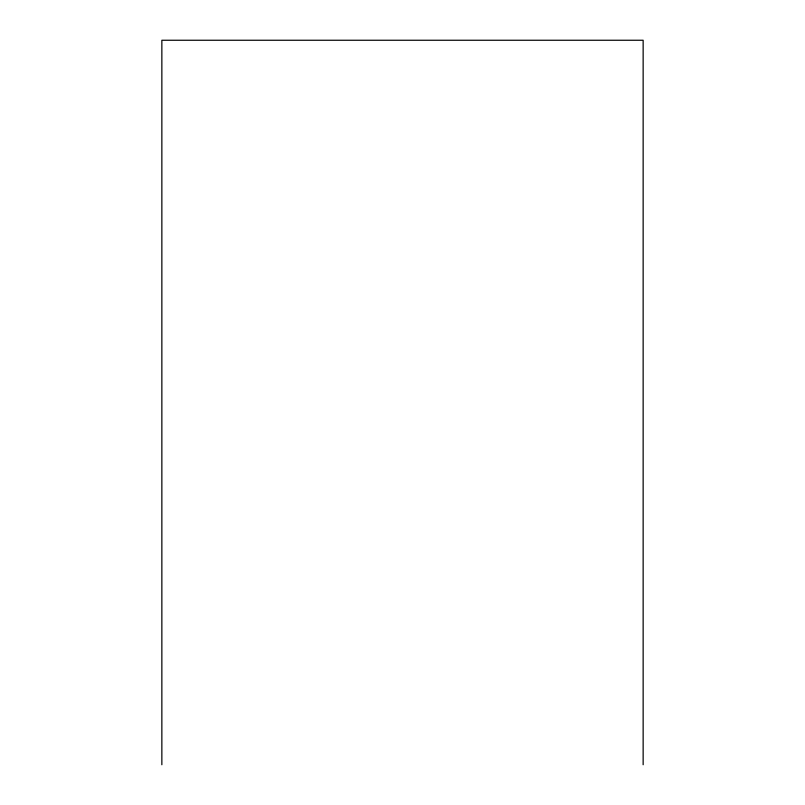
<?xml version="1.0" encoding="UTF-8"?>
<svg xmlns="http://www.w3.org/2000/svg" width="805" height="805" viewBox="0 0 805 805"><rect width="100%" height="100%" fill="white"/><g stroke="black" fill="none" stroke-linecap="round" stroke-linejoin="round"><path stroke-width="1.21" d="M643.145 764.75L643.145 40.25L161.855 40.25L161.855 764.75"/></g></svg>
